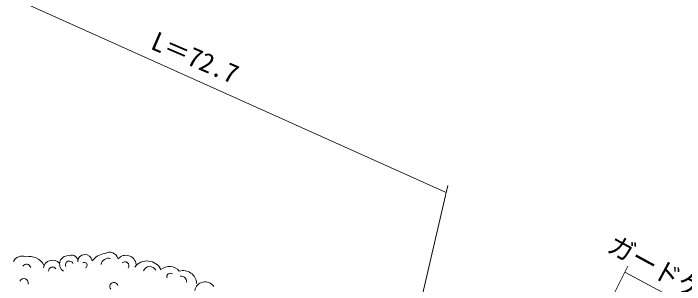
# Model space of a CAD drawing. Units: millimetres, scale not verified. Extents: x 40000 to 680000, y 20000 to 380000.
# Drawn here: x 462875 to 527136, y 287640 to 313584 of the extents above; entities that cross this region are included whole.
import ezdxf
from ezdxf.enums import TextEntityAlignment as Align

# ---------------------------------------------------------------- set-up
doc = ezdxf.new("R2010")
doc.units = ezdxf.units.MM
doc.header["$LTSCALE"] = 1000
doc.layers.add('M-BGD', color=7, linetype='Continuous', lineweight=13)
doc.layers.add('M-STR-HTXT', color=7, linetype='Continuous', lineweight=13)
doc.styles.add('ＭＳ ゴシック', font='')
doc.styles.get('ＭＳ ゴシック').set_extended_font_data('MS Gothic')

msp = doc.modelspace()

# ---------------------------------------------------------------- linework, layer by layer
at = {"layer": 'M-BGD'}
for centre, radius, start, end in [((469726, 289844), 689, 5.65785, 181.72492), ((471831, 288840), 1779, 96.71375, 142.9264), ((472070, 289880), 854, 15.27251, 121.58487), ((463701, 289461), 908, 66.90051, 155.46219), ((464391, 288723), 1609, 28.83461, 101.98516), ((466626, 289075), 898, 42.01546, 169.87533), ((468112, 289601), 814, 78.88263, 236.53011), ((468230, 289527), 368, 18.9233, 205.96221), ((468489, 289894), 552, 352.67855, 113.58165), ((471986, 289433), 729, 74.21467, 170.12777), ((473641, 289457), 988, 6.70474, 139.08981), ((473544, 289434), 390, 326.3453, 132.92563), ((475681, 288431), 1467, 25.83448, 143.34885), ((464125, 289191), 412, 9.96935, 147.8432), ((466621, 288933), 377, 36.67876, 181.67925), ((469666, 289485), 270, 290.71252, 125.24643), ((475928, 288732), 636, 26.03683, 159.76032), ((477805, 288194), 1189, 37.7642, 132.5478), ((477889, 288405), 325, 50.69022, 204.12049), ((479121, 287680), 1297, 3.43459, 106.81847), ((463881, 287784), 421, 345.1745, 153.47665), ((478931, 287914), 531, 356.73384, 100.57061), ((481220, 286903), 996, 33.7428, 169.79378), ((472497, 287452), 394, 14.1042, 221.00143)]:
    msp.add_arc(centre, radius, start, end, dxfattribs=at)
at = {"layer": 'M-STR-HTXT'}
for p, q in [((443601, 323732), (504305, 296454)), ((504461, 297126), (497432, 266786)), ((521697, 289416), (508861, 263602)), ((521410, 288839), (531649, 283369))]:
    msp.add_line(p, q, dxfattribs=at)

# ---------------------------------------------------------------- texts
at = {"layer": 'M-STR-HTXT', "style": 'ＭＳ ゴシック'}
for s, rotation, p in [('L＝72.7', 336.879, (479697, 308012)), ('ガードケーブル', 331.489, (527010, 286233))]:
    msp.add_text(s, height=1833, rotation=rotation, dxfattribs=at).set_placement(p, align=Align.BOTTOM_CENTER)

doc.saveas('drawing.dxf')
